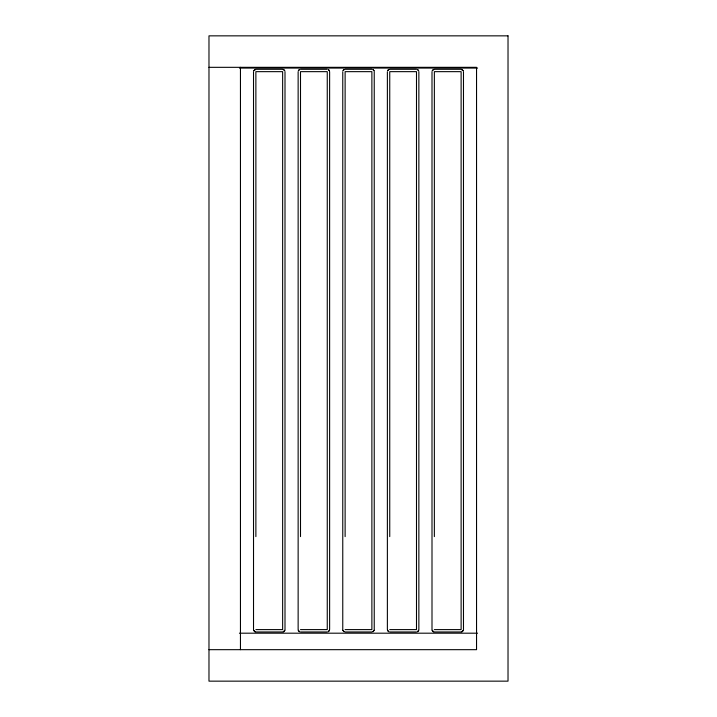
<?xml version="1.0" encoding="UTF-8"?>
<svg xmlns="http://www.w3.org/2000/svg" width="717" height="717" viewBox="0 0 717 717"><rect width="100%" height="100%" fill="white"/><g stroke="black" fill="none" stroke-linecap="round" stroke-linejoin="round"><path stroke-width="1.08" d="M283.251 631.883L284.918 630.216M329.444 630.512L328.162 631.785L329.542 630.216M374.059 630.512L372.777 631.785L374.157 630.216M417.679 631.65L418.782 630.216M461.73 631.883L463.397 630.216M284.819 630.512L283.538 631.785M418.683 630.512L417.402 631.785M463.299 630.512L462.026 631.785M299.321 69.612L298.317 70.75L299.598 69.477M433.462 69.477L432.181 70.75L433.749 69.379M255.27 69.379L253.701 70.75L255.879 69.298L282.641 69.298M208.979 67.326L476.545 67.326L476.545 649.674L208.979 649.674M239.433 68.07L477.567 68.07M300.504 69.298L327.257 69.298M345.119 69.298L371.881 69.298M389.743 69.298L416.496 69.298M434.359 69.298L461.121 69.298L463.299 70.75L461.73 69.379M255.879 629.607L282.641 629.607L282.641 71.655L255.879 71.655L255.879 536.612M300.504 629.607L327.257 629.607L327.257 71.655L300.504 71.655L300.504 536.612M345.119 629.607L371.881 629.607L371.881 71.655L345.119 71.655L345.119 536.612M389.743 629.607L416.496 629.607L416.496 71.655L389.743 71.655L389.743 536.612M434.359 629.607L461.121 629.607L461.121 71.655L434.359 71.655L434.359 536.612M255.879 631.964L282.641 631.964M300.504 631.964L327.257 631.964M345.119 631.964L371.881 631.964M389.743 631.964L416.496 631.964M434.359 631.964L461.121 631.964M239.433 633.192L477.567 633.192M283.251 69.379L284.819 70.75L283.538 69.477M432.082 630.216L433.749 631.883M253.603 630.216L255.27 631.883M417.402 69.477L418.683 70.75L417.679 69.612M433.462 631.785L432.181 630.512M299.598 631.785L298.218 630.216M254.974 631.785L253.701 630.512M299.321 631.65L298.317 630.512M387.556 630.512L388.838 631.785L387.458 630.216M342.941 630.512L344.223 631.785L342.843 630.216M463.478 71.655L463.478 629.607M432.001 71.655L432.001 629.607M418.862 71.655L418.862 629.607M387.377 71.655L387.377 629.607M374.238 71.655L374.238 629.607M342.762 71.655L342.762 629.607M329.623 71.655L329.623 629.607M298.138 71.655L298.138 629.607M284.999 71.655L284.999 629.607M253.522 71.655L253.522 629.607M240.455 67.326L240.455 649.674M343.076 70.472L344.223 69.477L343.076 70.472M387.7 70.472L388.838 69.477L387.7 70.472M508.021 35.85L208.979 35.85L208.979 681.15L508.021 681.15L508.021 35.85M373.055 69.612L374.059 70.75L373.055 69.612M328.44 69.612L329.444 70.75L328.44 69.612"/></g></svg>
